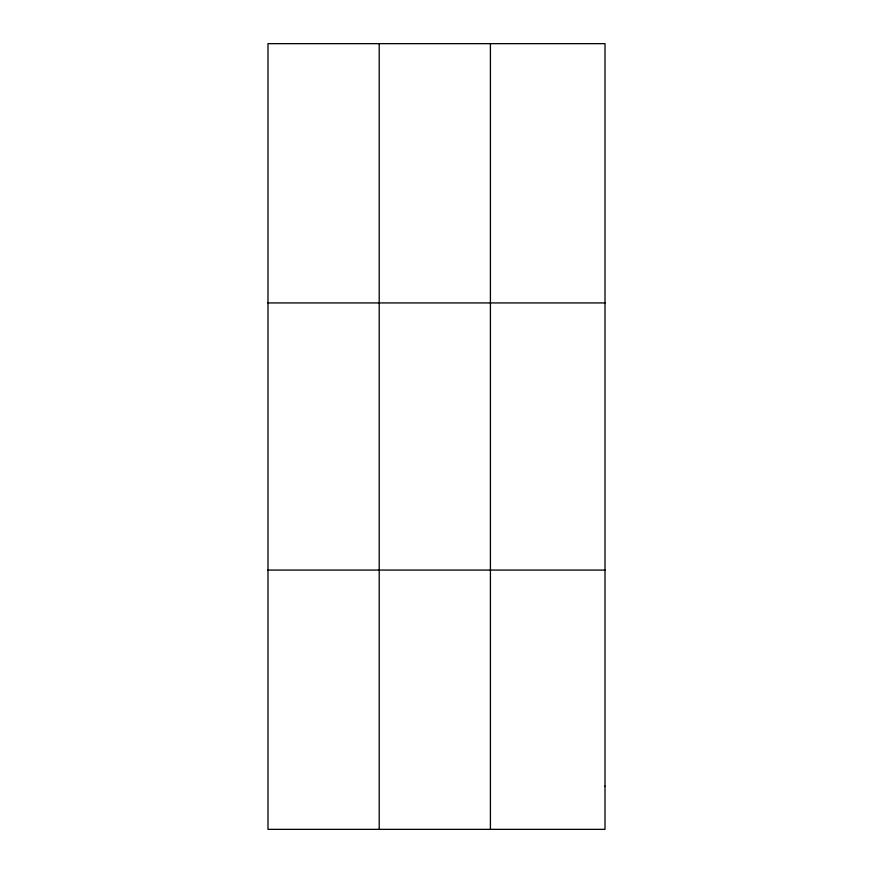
<?xml version="1.0" encoding="UTF-8"?>
<svg xmlns="http://www.w3.org/2000/svg" width="873" height="873" viewBox="0 0 873 873"><rect width="100%" height="100%" fill="white"/><g stroke="black" fill="none" stroke-linecap="round" stroke-linejoin="round"><path stroke-width="1.31" d="M379.209 43.65L379.209 829.35M490.419 43.65L490.419 829.35M267.989 302.931L605.011 302.931M267.989 570.069L605.011 570.069M605.011 786.137L605.011 829.35L267.989 829.35L267.989 43.65L605.011 43.65L605.011 786.137"/></g></svg>
